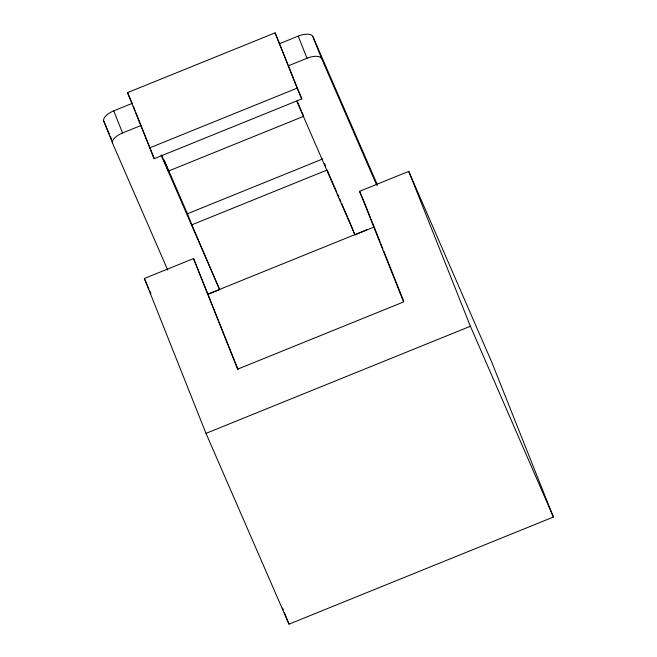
<?xml version="1.0" encoding="UTF-8"?>
<svg xmlns="http://www.w3.org/2000/svg" width="657" height="657" viewBox="0 0 657 657"><rect width="100%" height="100%" fill="white"/><g stroke="black" fill="none" stroke-linecap="round" stroke-linejoin="round"><path stroke-width="0.99" d="M127.524 92.629L275.094 32.85L301.777 98.911L154.206 158.69L127.524 92.629L132.197 103.379L113.751 110.852A13.271 5.856 -21.7 0 0 103.79 121.208L112.593 143.333L167.74 270.084M279.767 43.6L298.212 36.127A13.271 5.856 -21.7 0 1 312.847 36.521L377.389 184.863M112.593 143.333A13.271 5.856 -21.7 0 1 122.555 132.977L141 125.503M288.571 65.725L307.016 58.251A13.271 5.856 -21.7 0 1 321.651 58.645L376.798 185.389M149.533 147.94L297.104 88.161L301.777 98.911M161.532 155.118L168.471 171.066L303.739 116.273M168.471 171.066L164.069 160.004L187.45 213.747L322.718 158.953M187.45 213.747L191.852 224.809L327.12 170.015L336.795 192.246M193.552 258.562L237.579 369.185L403.595 301.933L359.568 191.31L408.761 171.387L491.764 362.171L553.391 517.043L288.998 624.15L205.994 433.365L144.368 278.494L193.552 258.562L238.08 369.448M208.277 294.213L219.635 289.614L191.852 224.809M296.759 101.162L354.903 234.82L373.825 227.15M205.994 433.365L470.396 326.258L553.391 517.043M359.568 191.31L364.249 202.06M297.613 102.196L301.292 110.639M302.105 112.511L303.329 115.328M337.599 194.102L338.815 196.886M339.62 198.734L340.827 201.518M341.632 203.366L347.274 216.342M348.087 218.198L350.501 223.758M161.072 155.019L219.635 289.614M103.79 121.208L109.514 134.357M110.327 136.229L111.55 139.046M144.368 278.494L148.86 288.834M149.681 290.714L150.905 293.531M408.761 171.387L470.396 326.258M312.847 36.521L321.651 58.645M298.212 36.127L307.016 58.251M364.627 203.013L370.318 217.319M371.082 219.224L380.189 242.113M380.945 244.018L382.842 248.789M383.598 250.695L403.718 301.235M275.094 32.85L297.104 88.161M350.871 224.678L354.903 234.82M324.55 163.56L325.65 166.328M133.297 106.147L135.137 110.754M135.868 112.602L154.206 158.69M113.751 110.852L122.555 132.977M282.567 607.996L283.323 609.901M284.456 612.751L288.998 624.15M208.236 293.909A13.271 5.856 -21.7 0 0 210.683 293.038L364.405 230.763A13.271 5.856 -21.7 0 0 366.762 229.687"/></g></svg>
